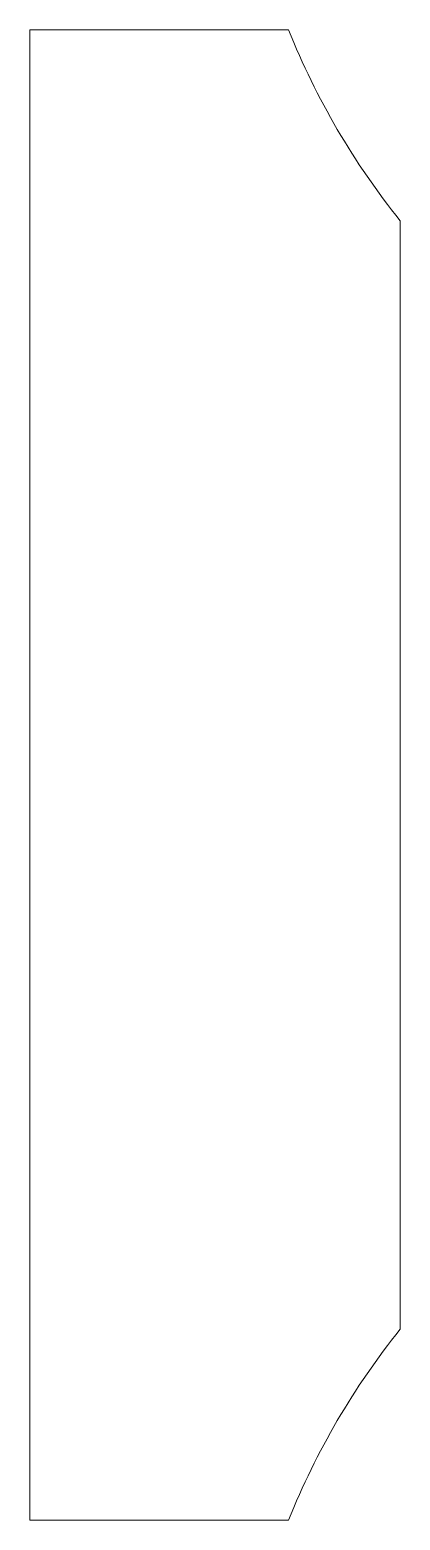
# Model space of a CAD drawing. Header units: millimetres. Extents: x -150 to -92, y -237 to -4.
import ezdxf

# ---------------------------------------------------------------- set-up
doc = ezdxf.new("R2010")
doc.units = ezdxf.units.MM

msp = doc.modelspace()

# ---------------------------------------------------------------- linework, layer by layer
at = {"color": 7, "linetype": 'Continuous', "lineweight": 15}
for p, q in [((-150, -3.86), (-150, -237.14)), ((-109.49, -3.86), (-150, -3.86)), ((-92, -207.25), (-92, -33.75)), ((-150, -237.14), (-109.49, -237.14))]:
    msp.add_line(p, q, dxfattribs=at)
for centre, start, end in [((0, 40.14), 201.8934, 218.7705), ((0, -281.14), 141.2295, 158.1066)]:
    msp.add_arc(centre, 118, start, end, dxfattribs=at)

doc.saveas('drawing.dxf')
